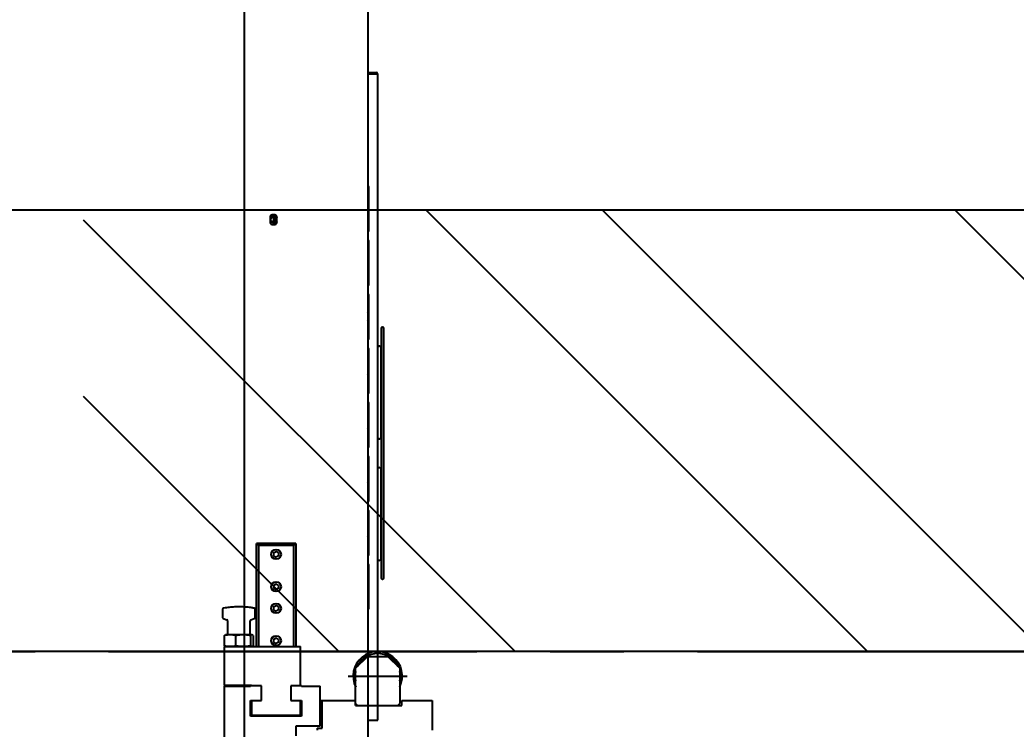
# Model space of a CAD drawing. Header units: inches. Extents: x 16559 to 58559, y 6500 to 36200.
# Drawn here: x 24480 to 25495, y 30260 to 30983 of the extents above; entities that cross this region are included whole.
import ezdxf

# ---------------------------------------------------------------- set-up
doc = ezdxf.new("R2010")
doc.units = ezdxf.units.IN
doc.header["$LTSCALE"] = 300
doc.linetypes.add('CENTRO', pattern=[2, 1.25, -0.25, 0.25, -0.25])
for name, color, linetype in [('ASSI', 254, 'CENTRO'), ('CONTORNO', 3, 'Continuous'), ('MACCHINA', 40, 'Continuous'), ('MORSE', 41, 'Continuous'), ('QUOTE', 7, 'Continuous')]:
    doc.layers.add(name, color=color, linetype=linetype)
doc.styles.get("Standard").update_dxf_attribs({"font": 'romans.shx'})
doc.dimstyles.new('sc1a100', dxfattribs={"dimscale": 100, "dimtxt": 3, "dimasz": 3, "dimexe": 0, "dimexo": 0, "dimgap": 1, "dimtad": 1, "dimzin": 12, "dimdsep": 46, "dimtxsty": 'Standard', "dimblk": 'CLOSEDBLANK', "dimcen": 1, "dimclrd": 253, "dimclre": 253, "dimclrt": 2, "dimadec": 0, "dimazin": 3, "dimtfac": 1, "dimtmove": 0, "dimatfit": 1, "dimldrblk": 'CLOSEDBLANK', "dimfxl": 1, "dimtolj": 1, "dimtzin": 0, "dimarcsym": 0})
doc.dimstyles.new('sc1a100_pollici', dxfattribs={"dimscale": 100, "dimtxt": 3, "dimasz": 3, "dimexe": 0, "dimexo": 0, "dimgap": 1, "dimtad": 1, "dimzin": 12, "dimdsep": 46, "dimtxsty": 'Standard', "dimblk": 'CLOSEDBLANK', "dimcen": 1, "dimclrd": 253, "dimclre": 253, "dimclrt": 2, "dimadec": 0, "dimazin": 3, "dimtfac": 1, "dimtmove": 0, "dimatfit": 1, "dimldrblk": 'CLOSEDBLANK', "dimfxl": 1, "dimtolj": 1, "dimtzin": 0, "dimarcsym": 0})

# ---------------------------------------------------------------- blocks, each defined once
blk = doc.blocks.new('A$Ced154922')
at = {"layer": 'MACCHINA', "linetype": 'Continuous', "lineweight": 25}
for p, q in [((964, 1712.8), (964, -434.8)), ((1090, 1712.8), (1090, -232.8)), ((1090, 590), (1098.4, 590)), ((1098.4, 588.4), (1098.4, 590)), ((1098.4, 588.4), (1090, 588.4)), ((1100, 588.4), (1098.4, 588.4)), ((1100, -70), (1100, 588.4)), ((1090.5, 473), (1090.5, 429)), ((990.4, 442), (990.4, 438)), ((990.8, 443.9), (992.2, 445)), ((992.1, 445), (990.9, 444)), ((995.3, 445), (992.5, 445)), ((995.7, 437.5), (992.7, 435)), ((992.8, 445), (995.7, 442.7)), ((992.8, 435), (995.7, 437.4)), ((995.6, 437.4), (995.7, 437.4)), ((995.7, 442.7), (995.7, 437.5)), ((995.7, 437.4), (995.7, 442.7)), ((996, 438), (996, 442)), ((997.4, 438), (997.4, 442)), ((992.3, 435), (990.7, 436.3)), ((990.9, 436.1), (992.1, 435.1)), ((992.5, 435), (995.3, 435)), ((1090.5, 418), (1090.5, 374)), ((1090, 387.2), (1090.5, 387.8)), ((1090.5, 363), (1090.5, 319)), ((1103.5, 329.1), (1103.5, 74.9)), ((1106.3, 74.9), (1106.3, 329.1)), ((1090, 319.2), (1090.5, 319.2)), ((1090.5, 308), (1090.5, 264)), ((1103.4, 302.3), (1103.4, 309.5)), ((1090, 300.2), (1090.5, 300.2)), ((1103.4, 219.5), (1103.4, 302.3)), ((1090.5, 288.2), (1090, 288.2)), ((1090, 278.2), (1090.5, 278.2)), ((1090.5, 269.2), (1090, 269.2)), ((1090.5, 253), (1090.5, 209)), ((1103.4, 218.3), (1103.4, 219.5)), ((1090.5, 198), (1090.5, 154)), ((1103.4, 184.5), (1103.4, 185.8)), ((1103.4, 101.8), (1103.4, 184.5)), ((1090, 154.2), (1090.5, 154.2)), ((1090.5, 143), (1090.5, 99)), ((1090, 135.2), (1090.5, 135.2)), ((1090.5, 123.2), (1090, 123.2)), ((1090, 113.2), (1090.5, 113.2)), ((1090.5, 104.2), (1090, 104.2)), ((1103.4, 94.5), (1103.4, 101.8)), ((1090.5, 88), (1090.5, 44)), ((1090, -70), (1098.4, -70)), ((1098.4, -70), (1100, -70))]:
    blk.add_line(p, q, dxfattribs=at)
at = {"layer": 'MACCHINA', "linetype": 'Continuous', "lineweight": 25, "flags": 128}
for points in [[(1090, 474.7), (1090.3, 474.1), (1090.5, 473)], [(991.7, 438), (992.3, 437.7), (993, 437.7), (993.6, 438.2), (994, 438.9), (994.2, 439.7), (994.2, 440.7), (993.9, 441.5), (993.4, 442.1), (992.7, 442.4), (992.1, 442.4), (991.5, 442), (991, 441.3), (990.8, 440.4), (990.9, 439.4), (991.2, 438.6), (991.7, 438)], [(1090.5, 429), (1090.3, 428), (1090, 427.4)], [(1090, 419.7), (1090.3, 419.1), (1090.5, 418)], [(1090.5, 374), (1090.3, 373), (1090, 372.4)], [(1090, 364.7), (1090.3, 364.1), (1090.5, 363)], [(1090, 344.9), (1090.3, 345.5), (1090.5, 346.5)], [(1090.5, 335.5), (1090.3, 336.6), (1090, 337.2)], [(1090.5, 319), (1090.3, 318), (1090, 317.4)], [(1090, 309.7), (1090.3, 309.1), (1090.5, 308)], [(1090.5, 280.5), (1090.3, 281.6), (1090, 282.2)], [(1090.5, 264), (1090.3, 263), (1090, 262.4)], [(1090, 254.7), (1090.3, 254.1), (1090.5, 253)], [(1090, 234.9), (1090.3, 235.5), (1090.5, 236.5)], [(1090.5, 225.5), (1090.3, 226.6), (1090, 227.2)], [(1090.5, 209), (1090.3, 208), (1090, 207.4)], [(1090, 199.7), (1090.3, 199.1), (1090.5, 198)], [(1090, 179.9), (1090.3, 180.5), (1090.5, 181.5)], [(1090.5, 170.5), (1090.3, 171.6), (1090, 172.2)], [(1090.5, 154), (1090.3, 153), (1090, 152.4)], [(1090, 144.7), (1090.3, 144.1), (1090.5, 143)], [(1090.5, 115.5), (1090.3, 116.6), (1090, 117.2)], [(1090.5, 99), (1090.3, 98), (1090, 97.4)], [(1090, 89.7), (1090.3, 89.1), (1090.5, 88)], [(1090, 69.9), (1090.3, 70.5), (1090.5, 71.5)], [(1090.5, 44), (1090.3, 43), (1090, 42.4)]]:
    blk.add_lwpolyline(points, dxfattribs=at)
at = {"layer": 'MACCHINA', "linetype": 'Continuous', "lineweight": 25}
for centre, radius, start, end in [((1098.4, 588.4), 1.6, 0, 90), ((1098.4, 588.4), 0.8, 0, 90), ((993, 442.4), 2.68, 101.4218, 188.0495), ((993, 437.7), 2.68, 171.9505, 258.5782), ((993.4, 442.4), 2.68, 351.9505, 78.5782), ((993.4, 437.7), 2.68, 281.4218, 8.0495), ((994.8, 442.4), 2.68, 351.9505, 78.5782), ((994.8, 437.7), 2.68, 281.4218, 8.0495), ((1104.9, 329.1), 1.4, 0, 180), ((1101.7, 309.5), 1.75, 0, 160.537), ((1101.7, 218.3), 1.75, 199.463, 0), ((1101.7, 185.8), 1.75, 0, 160.537), ((1101.7, 94.5), 1.75, 199.463, 0), ((1104.9, 74.9), 1.4, 180, 0)]:
    blk.add_arc(centre, radius, start, end, dxfattribs=at)
blk = doc.blocks.new('A$C35a7cedc1')
at = {"layer": 'ASSI'}
for p, q in [((0, -55), (0, 5)), ((-30, -25), (30, -25))]:
    blk.add_line(p, q, dxfattribs=at)
at = {"layer": 'MORSE'}
for p, q in [((-123.5, 5), (-123.5, 110)), ((-123.5, 108), (-121.5, 110)), ((-83.5, 110), (-123.5, 110)), ((-122.5, 109), (-121.5, 108)), ((-121.5, 108), (-121.5, 5)), ((-85.5, 108), (-121.5, 108)), ((-106, 100.4), (-103.5, 101.9)), ((-101, 100.4), (-103.5, 101.9)), ((-85.5, 110), (-83.5, 108)), ((-84.5, 109), (-85.5, 108)), ((-85.5, 5), (-85.5, 108)), ((-83.5, 110), (-83.5, 5)), ((-106, 100.4), (-106, 97.6)), ((-106, 97.6), (-103.5, 96.1)), ((-101, 97.6), (-103.5, 96.1)), ((-101, 100.4), (-101, 97.6)), ((-106, 67.4), (-103.5, 68.9)), ((-106, 67.4), (-106, 64.6)), ((-106, 64.6), (-103.5, 63.1)), ((-101, 67.4), (-103.5, 68.9)), ((-101, 64.6), (-103.5, 63.1)), ((-101, 67.4), (-101, 64.6)), ((-158, 43.3), (-158, 34.5)), ((-125, 34.5), (-125, 43.3)), ((-106, 45.4), (-103.5, 46.9)), ((-106, 45.4), (-106, 42.6)), ((-106, 42.6), (-103.5, 41.1)), ((-101, 45.4), (-103.5, 46.9)), ((-101, 42.6), (-103.5, 41.1)), ((-101, 45.4), (-101, 42.6)), ((-157.3, 33.5), (-153.7, 32.4)), ((-153, 31.4), (-153, 17)), ((-129.9, 17), (-129.9, 31.4)), ((-129.3, 32.4), (-125.7, 33.5)), ((-156.2, 5.8), (-156.2, 16.2)), ((-155, 17), (-155.2, 16.9)), ((-128, 17), (-155, 17)), ((-144.4, 5.8), (-144.4, 16.2)), ((-129.7, 16.2), (-129.7, 5.8)), ((-127.8, 16.9), (-128, 17)), ((-126.8, 16.2), (-126.8, 5.8)), ((-106, 12.4), (-103.5, 13.9)), ((-106, 12.4), (-106, 9.6)), ((-101, 12.4), (-103.5, 13.9)), ((-101, 12.4), (-101, 9.6)), ((-156.5, 5), (-156.5, -34.7)), ((-156.5, 5), (-78.5, 5)), ((-155.2, 5.1), (-155, 5)), ((-128, 5), (-127.8, 5.1)), ((-106, 9.6), (-103.5, 8.1)), ((-101, 9.6), (-103.5, 8.1)), ((-78.5, -35), (-78.5, 5)), ((-10.5, -5), (-22.5, -17)), ((-10.5, -5), (10.5, -5)), ((22.5, -17), (10.5, -5)), ((-22.5, -55), (-22.5, -17)), ((22.5, -17), (22.5, -53)), ((-128.5, -34.7), (-156.5, -34.7)), ((-156.5, -35.2), (-156.5, -157)), ((-156.5, -35.2), (-129.5, -35.2)), ((-149.5, -34.7), (-149.5, -35.2)), ((-133.5, -35.2), (-133.5, -34.7)), ((-129.5, -35.2), (-129.5, -35)), ((-118.5, -35), (-129.5, -35)), ((-128.5, -34.7), (-128.5, -35)), ((-118.5, -50), (-118.5, -35)), ((-88.5, -35), (-88.5, -50)), ((-77.5, -35), (-88.5, -35)), ((-77.5, -35), (-77.5, -35.2)), ((-77.5, -35.2), (-58.5, -35.2)), ((-58.5, -76), (-58.5, -35.2)), ((-129.5, -50), (-118.5, -50)), ((-129.5, -66), (-129.5, -50)), ((-128.5, -50), (-128.5, -65)), ((-88.5, -50), (-77.5, -50)), ((-78.5, -65), (-78.5, -50)), ((-77.5, -50), (-77.5, -66)), ((-58.5, -50), (-22.5, -50)), ((-56.5, -78), (-56.5, -50)), ((24.5, -55), (24.5, -50)), ((24.5, -50), (55.5, -50)), ((55.5, -50), (55.5, -80)), ((-22.5, -53), (-20.5, -55)), ((-22.5, -55), (24.5, -55)), ((20.5, -55), (22.5, -53)), ((-77.5, -66), (-129.5, -66)), ((-128.5, -65), (-78.5, -65)), ((-123.5, -65), (-123.5, -66)), ((-58.5, -76), (-83.5, -76)), ((-83.5, -76), (-83.5, -86)), ((-61.5, -78), (-61.5, -80)), ((-61.5, -78), (-56.5, -78))]:
    blk.add_line(p, q, dxfattribs=at)
at = {"layer": 'MORSE', "flags": 128}
for points in [[(23, -25), (22.8, -22.1), (22.5, -20.2)], [(22.5, -29.8), (22.8, -27.9), (23, -25)]]:
    blk.add_lwpolyline(points, dxfattribs=at)
at = {"layer": 'MORSE'}
for centre in [(-103.5, 99), (-103.5, 66), (-103.5, 44), (-103.5, 11)]:
    blk.add_circle(centre, 5, dxfattribs=at)
for centre, radius, start, end in [((-157, 43.3), 1, 99.1474, 180), ((-126, 43.3), 1, 0, 80.8526), ((-157, 34.5), 1, 180, 252.4024), ((-154, 31.4), 1, 0, 72.4024), ((-128.9, 31.4), 1, 107.5976, 180), ((-126, 34.5), 1, 287.5976, 0), ((0, -25), 25, 334.1581, 207.2282), ((0, -25), 23, 24.6664, 155.3336), ((0, -25), 23, 168.0313, 191.9687)]:
    blk.add_arc(centre, radius, start, end, dxfattribs=at)
for points, knots in [([(-125.9, 44.2), (-127, 44.4), (-129.9, 44.9), (-134.7, 45.3), (-140.3, 45.5), (-145.8, 45.5), (-151.4, 45), (-155.1, 44.6), (-157, 44.3), (-157, 44.3)], [0, 0, 0, 0, 0.1043472, 0.2830156, 0.4617046, 0.6404135, 0.8191424, 0.9978915, 1, 1, 1, 1]), ([(-150.3, 17), (-151.3, 17), (-153.3, 16.9), (-155.2, 16.5), (-156.2, 16.2)], [0, 0, 0, 0, 0.497781, 1, 1, 1, 1]), ([(-156.2, 16.2), (-156, 16.5), (-155.7, 16.8), (-155.3, 16.8), (-155.2, 16.9)], [0, 0, 0, 0, 0.736814, 1, 1, 1, 1]), ([(-144.4, 16.2), (-145.4, 16.5), (-147.3, 16.9), (-149.3, 17), (-150.3, 17)], [0, 0, 0, 0, 0.498113, 1, 1, 1, 1]), ([(-137, 17), (-138.3, 17), (-140.7, 16.9), (-143.2, 16.5), (-144.4, 16.2)], [0, 0, 0, 0, 0.497781, 1, 1, 1, 1]), ([(-129.7, 16.2), (-130.9, 16.5), (-133.3, 16.9), (-135.8, 17), (-137, 17)], [0, 0, 0, 0, 0.498113, 1, 1, 1, 1]), ([(-128.2, 17), (-128.5, 17), (-129, 16.9), (-129.4, 16.5), (-129.7, 16.2)], [0, 0, 0, 0, 0.497781, 1, 1, 1, 1]), ([(-126.8, 16.2), (-127, 16.5), (-127.5, 16.9), (-128, 17), (-128.2, 17)], [0, 0, 0, 0, 0.498113, 1, 1, 1, 1]), ([(-150.3, 5), (-151.3, 5), (-153.3, 5.1), (-155.2, 5.5), (-156.2, 5.8)], [0, 0, 0, 0, 0.497781, 1, 1, 1, 1]), ([(-156.2, 5.8), (-156, 5.5), (-155.7, 5.2), (-155.3, 5.2), (-155.2, 5.1)], [0, 0, 0, 0, 0.736814, 1, 1, 1, 1]), ([(-144.4, 5.8), (-145.4, 5.5), (-147.3, 5.1), (-149.3, 5), (-150.3, 5)], [0, 0, 0, 0, 0.498113, 1, 1, 1, 1]), ([(-137, 5), (-138.3, 5), (-140.7, 5.1), (-143.2, 5.5), (-144.4, 5.8)], [0, 0, 0, 0, 0.497781, 1, 1, 1, 1]), ([(-129.7, 5.8), (-130.9, 5.5), (-133.3, 5.1), (-135.8, 5), (-137, 5)], [0, 0, 0, 0, 0.498113, 1, 1, 1, 1]), ([(-128.2, 5), (-128.5, 5), (-129, 5.1), (-129.4, 5.5), (-129.7, 5.8)], [0, 0, 0, 0, 0.497781, 1, 1, 1, 1]), ([(-126.8, 5.8), (-127, 5.5), (-127.3, 5.2), (-127.7, 5.2), (-127.8, 5.1)], [0, 0, 0, 0, 0.736814, 1, 1, 1, 1])]:
    blk.add_open_spline(points, degree=3, knots=knots, dxfattribs=at)
blk = doc.blocks.new('_ClosedBlank')
at = {"color": 0, "linetype": 'ByBlock', "lineweight": -2}
for p, q in [((-1, 0.1667), (0, 0)), ((-1, 0.1667), (-1, -0.1667)), ((0, 0), (-1, -0.1667))]:
    blk.add_line(p, q, dxfattribs=at)
blk = doc.blocks.new('*D30')
at = {"layer": 'Defpoints', "color": 0, "transparency": 16777216}
for p in [(18582.9, 32574.3), (24577.6, 32574.3), (19620.4, 29474.3)]:
    blk.add_point(p, dxfattribs=at)
at = {"layer": 'QUOTE', "color": 253, "lineweight": -2, "transparency": 16777216}
for p, q in [((18582.9, 32874.3), (18582.9, 33174.3)), ((24577.6, 32574.3), (18582.9, 32574.3)), ((18582.9, 32574.3), (18582.9, 32274.3)), ((18582.9, 29774.3), (18582.9, 32274.3)), ((18582.9, 29474.3), (18582.9, 29774.3)), ((19620.4, 29474.3), (18582.9, 29474.3)), ((18582.9, 29174.3), (18582.9, 28874.3))]:
    blk.add_line(p, q, dxfattribs=at)
at = {"layer": 'QUOTE', "color": 253, "lineweight": -2, "transparency": 16777216, "xscale": 300, "yscale": 300, "zscale": 300}
for p, rotation in [((18582.9, 32574.3), 270), ((18582.9, 29474.3), 90)]:
    blk.add_blockref('_ClosedBlank', p, dxfattribs=dict(at, rotation=rotation))
at = {"layer": 'QUOTE', "color": 2, "transparency": 16777216, "char_height": 300, "attachment_point": 5, "rotation": 90}
for s, insert in [('\\A1;[10\'-2 1/16"]', (18911.5, 31024.3)), ('\\A1;3100', (18332.9, 31024.3))]:
    blk.add_mtext(s, dxfattribs=dict(at, insert=insert))
blk = doc.blocks.new('*D31')
at = {"layer": 'Defpoints', "color": 0, "transparency": 16777216}
for p in [(36844.6, 34804.4), (22644.6, 29942.3), (36844.6, 29942.3)]:
    blk.add_point(p, dxfattribs=at)
at = {"layer": 'QUOTE', "color": 253, "lineweight": -2, "transparency": 16777216}
for p, q in [((22644.6, 29942.3), (22644.6, 34804.4)), ((22944.6, 34804.4), (36544.6, 34804.4)), ((36844.6, 29942.3), (36844.6, 34804.4))]:
    blk.add_line(p, q, dxfattribs=at)
at = {"layer": 'QUOTE', "color": 253, "lineweight": -2, "transparency": 16777216, "xscale": 300, "yscale": 300, "zscale": 300, "rotation": 180}
blk.add_blockref('_ClosedBlank', (22644.6, 34804.4), dxfattribs=at)
at = {"layer": 'QUOTE', "color": 253, "lineweight": -2, "transparency": 16777216, "xscale": 300, "yscale": 300, "zscale": 300}
blk.add_blockref('_ClosedBlank', (36844.6, 34804.4), dxfattribs=at)
at = {"layer": 'QUOTE', "color": 2, "transparency": 16777216, "insert": (29744.6, 35054.4), "char_height": 300, "attachment_point": 5}
blk.add_mtext('\\A1;B', dxfattribs=at)
blk = doc.blocks.new('*D47')
at = {"layer": 'Defpoints', "color": 0, "transparency": 16777216}
for p in [(23744.6, 32776.4), (23744.6, 32674.3), (24444.6, 30789.3)]:
    blk.add_point(p, dxfattribs=at)
at = {"layer": 'QUOTE', "color": 253, "lineweight": -2, "transparency": 16777216}
for p, q in [((23444.6, 32776.4), (23144.6, 32776.4)), ((23744.6, 32674.3), (23744.6, 32776.4)), ((23744.6, 32776.4), (24444.6, 32776.4)), ((24444.6, 30789.3), (24444.6, 32776.4)), ((24744.6, 32776.4), (28273.1, 32776.4))]:
    blk.add_line(p, q, dxfattribs=at)
at = {"layer": 'QUOTE', "color": 253, "lineweight": -2, "transparency": 16777216, "xscale": 300, "yscale": 300, "zscale": 300}
blk.add_blockref('_ClosedBlank', (23744.6, 32776.4), dxfattribs=at)
at = {"layer": 'QUOTE', "color": 253, "lineweight": -2, "transparency": 16777216, "xscale": 300, "yscale": 300, "zscale": 300, "rotation": 180}
blk.add_blockref('_ClosedBlank', (24444.6, 32776.4), dxfattribs=at)
at = {"layer": 'QUOTE', "color": 2, "transparency": 16777216, "char_height": 300, "attachment_point": 5}
for s, insert in [('\\A1;700', (26658.8, 33026.4)), ('\\A1;[2\'-3 9/16"]', (26658.8, 32447.8))]:
    blk.add_mtext(s, dxfattribs=dict(at, insert=insert))

msp = doc.modelspace()

# ---------------------------------------------------------------- hatches: boundary and pattern name
at = {"layer": 'CONTORNO', "ltscale": 0.5}
h = msp.add_hatch(dxfattribs=at)
h.set_pattern_fill('ANSI32', color=254, scale=40, angle=90)
h.set_pattern_definition([(135, (16672.05, 5603.87), (-269.4077, -269.4077), []), (135, (16672.05, 5783.48), (-269.4077, -269.4077), [])])
h.paths.add_polyline_path([(35044.564, 30339.28), (35044.564, 30789.28), (24544.563, 30789.28), (24544.563, 30339.28)])

# ---------------------------------------------------------------- linework, layer by layer
at = {"layer": 'ASSI'}
msp.add_line((22170.437, 30339.28), (37280.802, 30339.28), dxfattribs=at)
at = {"layer": 'CONTORNO', "color": 7}
msp.add_lwpolyline([(35044.564, 30789.28), (35044.564, 30339.28), (24444.563, 30339.28), (24444.563, 30789.28)], close=True, dxfattribs=at)

# ---------------------------------------------------------------- block references
at = {"layer": 'MACCHINA'}
msp.add_blockref('A$Ced154922', (23744.563, 30339.28), dxfattribs=at)
at = {"layer": 'MORSE'}
msp.add_blockref('A$C35a7cedc1', (24844.563, 30339.28), dxfattribs=at)

# ---------------------------------------------------------------- dimensions: what is measured, and where the dimension line sits
at = {"layer": 'QUOTE'}
dim = msp.add_linear_dim(base=(36844.563, 34804.405), p1=(22644.563, 29942.28), p2=(36844.563, 29942.28), text='B', dimstyle='sc1a100', dxfattribs=at)
dim.commit()
dim.dimension.update_dxf_attribs({"geometry": '*D31', "text_midpoint": (29744.563, 35054.405)})
dim = msp.add_linear_dim(base=(23744.563, 32776.392), p1=(24444.563, 30789.28), p2=(23744.563, 32674.28), dimstyle='sc1a100_pollici', override={"dimpost": '\\X'}, dxfattribs=at)
dim.commit()
dim.dimension.update_dxf_attribs({"geometry": '*D47', "text_midpoint": (26658.849, 32776.392), "dimtype": 160})
dim = msp.add_linear_dim(base=(18582.935, 32574.281), p1=(19620.351, 29474.28), p2=(24577.627, 32574.281), angle=90, dimstyle='sc1a100_pollici', override={"dimpost": '\\X'}, dxfattribs=at)
dim.commit()
dim.dimension.update_dxf_attribs({"geometry": '*D30', "text_midpoint": (18582.935, 31024.281), "dimtype": 160})

doc.saveas('drawing.dxf')
